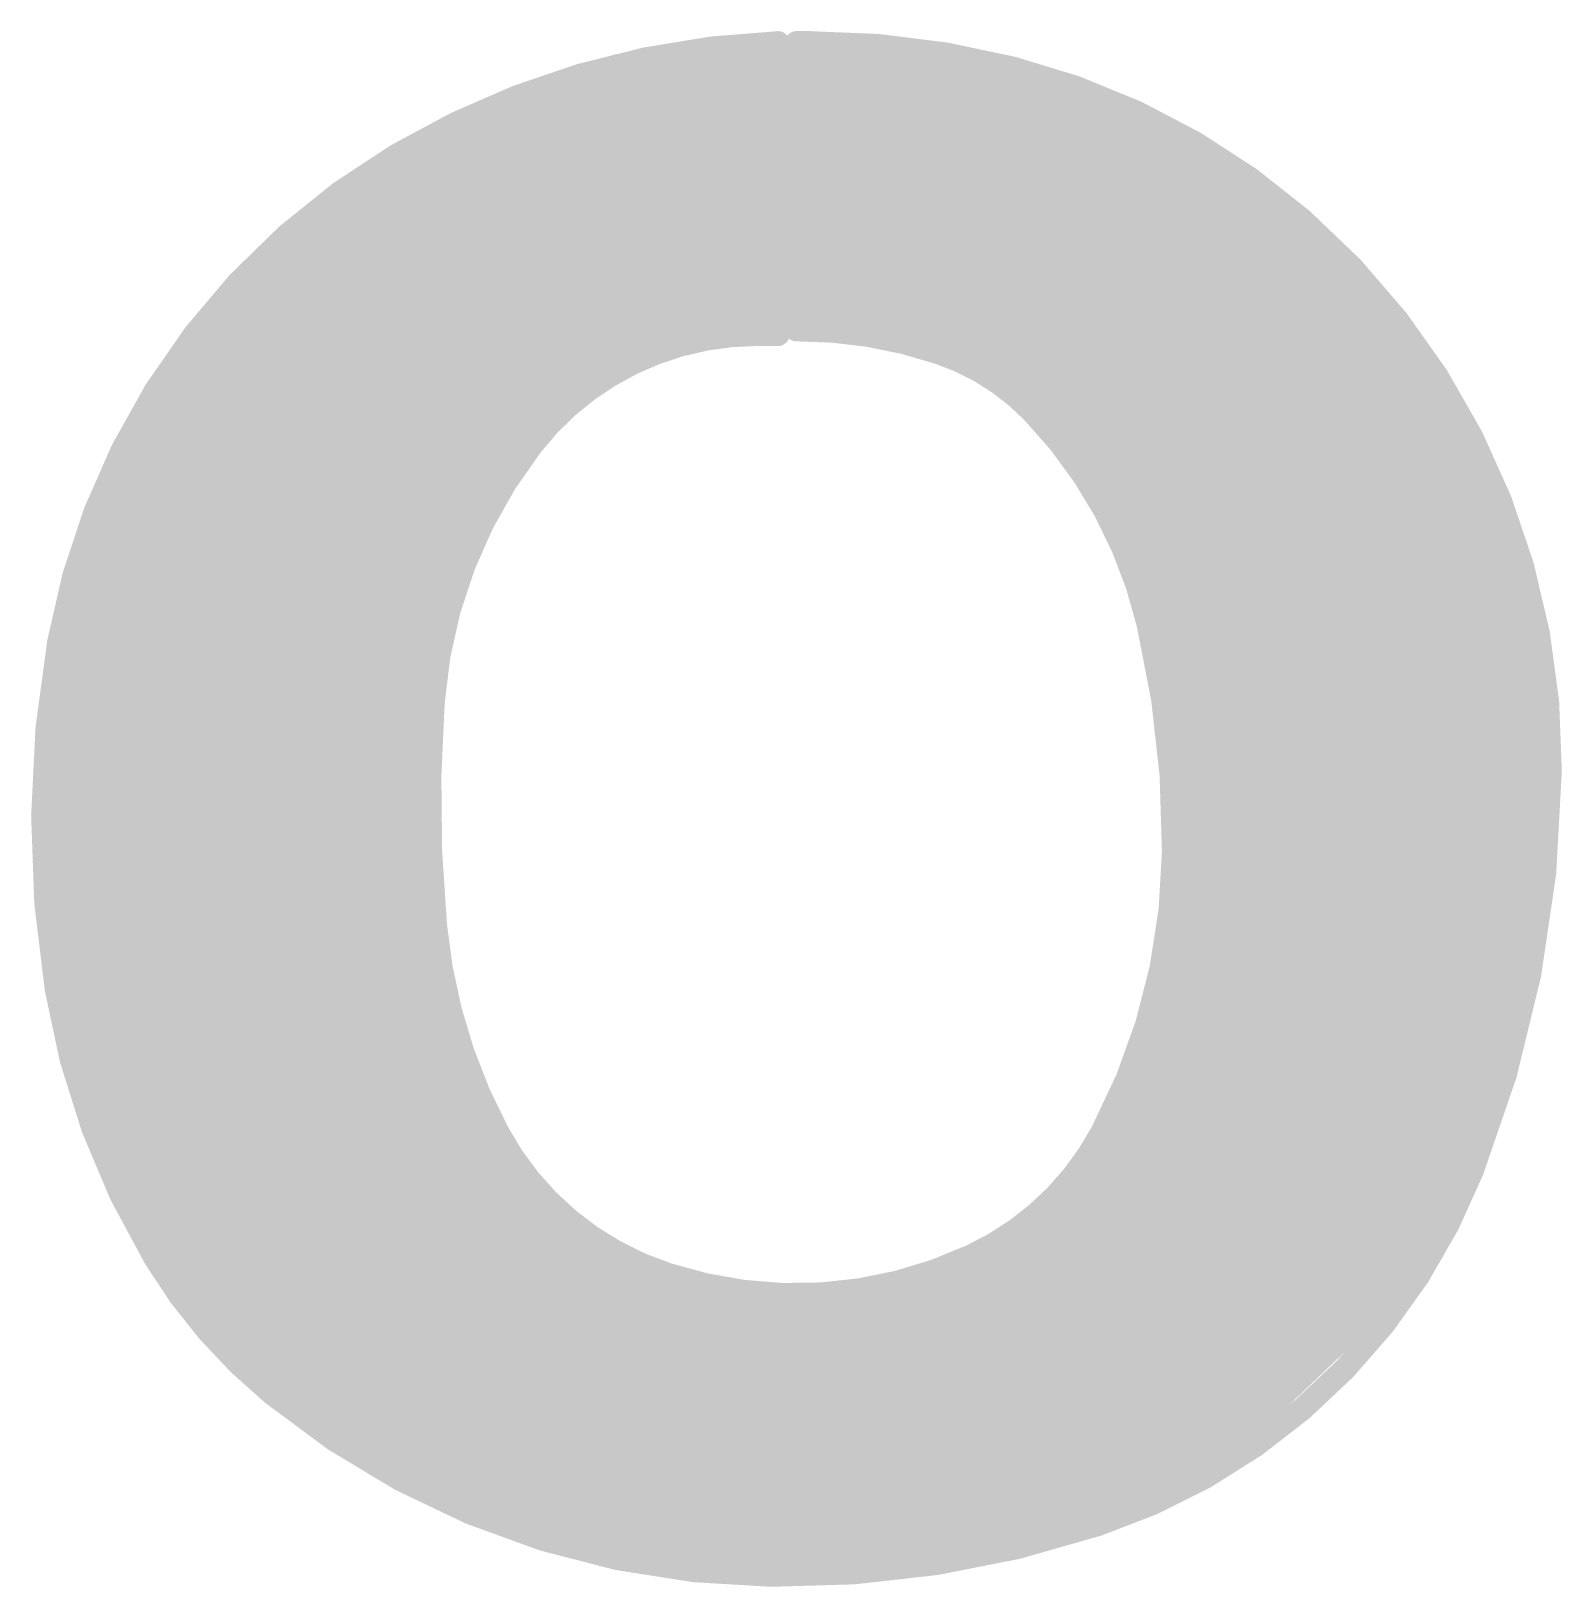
# Model space of a CAD drawing. Extents: x -20 to 87, y -15 to 38.
# Drawn here: x 22.243 to 23.934, y 2.736 to 4.455 of the extents above; entities that cross this region are included whole.
import ezdxf

# ---------------------------------------------------------------- set-up
doc = ezdxf.new("R2010")
doc.units = 0
doc.layers.add('21', color=41, linetype='CONTINUOUS')

msp = doc.modelspace()

# ---------------------------------------------------------------- linework, layer by layer
at = {"layer": '21'}
for points, const_width in [([(23.0683, 4.4425, 0.1246), (22.6466, 4.318)], 0.0254), ([(23.0747, 4.4425, 1), (23.0619, 4.4425)], 0.0127), ([(23.0685, 4.4362, 1), (23.0681, 4.4488)], 0.0127), ([(23.0886, 4.4489, 1), (23.0886, 4.4361)], 0.0127), ([(23.095, 4.4425, 1), (23.0822, 4.4425)], 0.0127), ([(23.3274, 4.4145, 0.0624), (23.1038, 4.4425)], 0.0254), ([(23.1038, 4.4488, 1), (23.1038, 4.4362)], 0.0127), ([(23.1038, 4.4361, 1), (23.1038, 4.4489)], 0.0127), ([(23.0378, 4.4412, 1), (23.0378, 4.4284)], 0.0127), ([(23.0452, 4.4407, 1), (23.0406, 4.4289)], 0.0127), ([(23.0386, 4.4285, 1), (23.037, 4.4411)], 0.0127), ([(23.0429, 4.4284, 1), (23.0429, 4.4412)], 0.0127), ([(23.062, 4.4298, 1), (23.0493, 4.4298)], 0.0127), ([(23.0533, 4.4239, 1), (23.0579, 4.4357)], 0.0127), ([(23.1101, 4.4322, 1), (23.0975, 4.4324)], 0.0127), ([(23.1046, 4.4386, 1), (23.103, 4.426)], 0.0127), ([(22.8897, 4.4234, 1), (22.8913, 4.4108)], 0.0127), ([(22.8933, 4.4114, 1), (22.8877, 4.4228)], 0.0127), ([(22.9113, 4.426, 1), (22.9113, 4.4132)], 0.0127), ([(23.0556, 4.4132, 1), (23.0556, 4.426)], 0.0127), ([(23.1036, 4.426, 1), (23.1036, 4.4132)], 0.0127), ([(23.2042, 4.4132, 1), (23.2042, 4.426)], 0.0127), ([(23.329, 4.4207, 1), (23.3258, 4.4083)], 0.0127), ([(23.6474, 4.2469, 0.1172), (23.3274, 4.4145)], 0.0254), ([(23.3258, 4.4083, 1), (23.329, 4.4207)], 0.0127), ([(22.8444, 4.4006, 1), (22.8444, 4.3879)], 0.0127), ([(23.0556, 4.3879, 1), (23.0556, 4.4006)], 0.0127), ([(23.1032, 4.4006, 1), (23.1032, 4.3879)], 0.0127), ([(23.3066, 4.4129, 1), (23.3024, 4.4009)], 0.0127), ([(23.3037, 4.4006, 1), (23.3053, 4.4132)], 0.0127), ([(23.3414, 4.3879, 1), (23.3414, 4.4006)], 0.0127), ([(22.7932, 4.3752, 1), (22.7932, 4.3624)], 0.0127), ([(23.0556, 4.3624, 1), (23.0556, 4.3752)], 0.0127), ([(23.1027, 4.3752, 1), (23.1027, 4.3624)], 0.0127), ([(23.4153, 4.3624, 1), (23.4153, 4.3752)], 0.0127), ([(22.742, 4.3498, 1), (22.742, 4.337)], 0.0127), ([(23.0556, 4.337, 1), (23.0556, 4.3498)], 0.0127), ([(23.1023, 4.3498, 1), (23.1023, 4.337)], 0.0127), ([(23.4707, 4.3562, 1), (23.4635, 4.3458)], 0.0127), ([(23.465, 4.345, 1), (23.4692, 4.357)], 0.0127), ([(23.4781, 4.337, 1), (23.4781, 4.3498)], 0.0127), ([(22.6466, 4.318, 0.2183), (22.2733, 3.7795)], 0.0254), ([(22.6434, 4.3235, 1), (22.6498, 4.3125)], 0.0127), ([(22.6498, 4.3125, 1), (22.6434, 4.3235)], 0.0127), ([(22.6909, 4.3244, 1), (22.6909, 4.3117)], 0.0127), ([(23.0556, 4.3117, 1), (23.0556, 4.3244)], 0.0127), ([(23.1019, 4.3244, 1), (23.1019, 4.3117)], 0.0127), ([(23.5148, 4.3117, 1), (23.5148, 4.3244)], 0.0127), ([(22.6397, 4.299, 1), (22.6397, 4.2862)], 0.0127), ([(23.0556, 4.2862, 1), (23.0556, 4.299)], 0.0127), ([(23.1014, 4.299, 1), (23.1014, 4.2862)], 0.0127), ([(23.5515, 4.2862, 1), (23.5515, 4.299)], 0.0127), ([(22.5886, 4.2736, 1), (22.5886, 4.2608)], 0.0127), ([(23.0556, 4.2608, 1), (23.0556, 4.2736)], 0.0127), ([(23.101, 4.2736, 1), (23.101, 4.2608)], 0.0127), ([(23.5882, 4.2608, 1), (23.5882, 4.2736)], 0.0127), ([(22.5467, 4.2482, 1), (22.5467, 4.2355)], 0.0127), ([(22.5499, 4.2551, 1), (22.5555, 4.2437)], 0.0127), ([(22.5577, 4.2455, 1), (22.5477, 4.2533)], 0.0127), ([(23.0556, 4.2355, 1), (23.0556, 4.2482)], 0.0127), ([(23.1006, 4.2482, 1), (23.1006, 4.2355)], 0.0127), ([(23.6249, 4.2355, 1), (23.6249, 4.2482)], 0.0127), ([(23.9217, 3.6373, 0.2195), (23.6474, 4.2469)], 0.0254), ([(23.6516, 4.2517, 1), (23.6432, 4.2421)], 0.0127), ([(23.6432, 4.2421, 1), (23.6516, 4.2517)], 0.0127), ([(22.5268, 4.2228, 1), (22.5268, 4.21)], 0.0127), ([(23.0556, 4.21, 1), (23.0556, 4.2228)], 0.0127), ([(23.1002, 4.2228, 1), (23.1002, 4.21)], 0.0127), ([(23.67, 4.218, 1), (23.6604, 4.2098)], 0.0127), ([(23.6616, 4.21, 1), (23.6616, 4.2228)], 0.0127), ([(23.6616, 4.2087, 1), (23.6688, 4.2191)], 0.0127), ([(22.5068, 4.1974, 1), (22.5068, 4.1846)], 0.0127), ([(23.0556, 4.1846, 1), (23.0556, 4.1974)], 0.0127), ([(23.0997, 4.1974, 1), (23.0997, 4.1846)], 0.0127), ([(23.6849, 4.1846, 1), (23.6849, 4.1974)], 0.0127), ([(22.4869, 4.172, 1), (22.4869, 4.1593)], 0.0127), ([(23.0556, 4.1593, 1), (23.0556, 4.172)], 0.0127), ([(23.0993, 4.172, 1), (23.0993, 4.1593)], 0.0127), ([(23.7067, 4.1593, 1), (23.7067, 4.172)], 0.0127), ([(22.467, 4.1466, 1), (22.467, 4.1338)], 0.0127), ([(23.0565, 4.1314, 1), (23.0547, 4.144)], 0.0127), ([(23.0556, 4.1338, 1), (23.0556, 4.1466)], 0.0127), ([(23.0989, 4.1466, 1), (23.0989, 4.1338)], 0.0127), ([(23.0988, 4.1415, 1), (23.0988, 4.1288)], 0.0127), ([(23.1094, 4.1414, 1), (23.1084, 4.1288)], 0.0127), ([(23.1089, 4.1288, 1), (23.1089, 4.1415)], 0.0127), ([(23.7286, 4.1338, 1), (23.7286, 4.1466)], 0.0127), ([(22.447, 4.1212, 1), (22.447, 4.1084)], 0.0127), ([(23.0454, 4.1199, 0.2316), (22.7965, 3.998)], 0.0254), ([(22.9301, 4.1084, 1), (22.9301, 4.1212)], 0.0127), ([(22.9429, 4.1287, 1), (22.9447, 4.1161)], 0.0127), ([(22.9469, 4.1168, 1), (22.9407, 4.128)], 0.0127), ([(23.0454, 4.1263, 1), (23.0454, 4.1136)], 0.0127), ([(23.0454, 4.1136, 1), (23.0454, 4.1262)], 0.0127), ([(23.0493, 4.1377, 1), (23.062, 4.1377)], 0.0127), ([(23.0683, 4.1136, 1), (23.0683, 4.1263)], 0.0127), ([(23.0822, 4.125, 1), (23.095, 4.125)], 0.0127), ([(23.2461, 4.0996, 0.0828), (23.0886, 4.125)], 0.0254), ([(23.0886, 4.1313, 1), (23.0886, 4.1187)], 0.0127), ([(23.0925, 4.1352, 1), (23.1051, 4.135)], 0.0127), ([(23.2338, 4.1306, 1), (23.2278, 4.1194)], 0.0127), ([(23.2303, 4.1187, 1), (23.2313, 4.1313)], 0.0127), ([(23.2497, 4.1212, 1), (23.2497, 4.1084)], 0.0127), ([(23.7504, 4.1084, 1), (23.7504, 4.1212)], 0.0127), ([(23.0619, 4.1199, 1), (23.0747, 4.1199)], 0.0127), ([(23.3502, 4.0335, 0.1209), (23.2461, 4.0996)], 0.0254), ([(23.2481, 4.1056, 1), (23.2441, 4.0936)], 0.0127), ([(23.2441, 4.0936, 1), (23.2481, 4.1056)], 0.0127), ([(22.4271, 4.0958, 1), (22.4271, 4.0831)], 0.0127), ([(22.8841, 4.0831, 1), (22.8841, 4.0958)], 0.0127), ([(23.2969, 4.0958, 1), (23.2969, 4.0831)], 0.0127), ([(23.7802, 4.0895, 1), (23.7686, 4.0843)], 0.0127), ([(23.7696, 4.0828, 1), (23.7792, 4.091)], 0.0127), ([(23.7722, 4.0831, 1), (23.7722, 4.0958)], 0.0127), ([(22.4071, 4.0704, 1), (22.4071, 4.0576)], 0.0127), ([(22.8382, 4.0576, 1), (22.8382, 4.0704)], 0.0127), ([(23.3343, 4.0762, 1), (23.3255, 4.067)], 0.0127), ([(23.3269, 4.066, 1), (23.3329, 4.0772)], 0.0127), ([(23.3377, 4.0704, 1), (23.3377, 4.0576)], 0.0127), ([(23.7846, 4.0576, 1), (23.7846, 4.0704)], 0.0127), ([(22.8213, 4.062, 1), (22.8275, 4.0508)], 0.0127), ([(22.8295, 4.0527, 1), (22.8193, 4.0601)], 0.0127), ([(22.3872, 4.045, 1), (22.3872, 4.0323)], 0.0127), ([(22.8115, 4.0323, 1), (22.8115, 4.045)], 0.0127), ([(23.4772, 3.7998, 0.1342), (23.3502, 4.0335)], 0.0254), ([(23.3548, 4.0379, 1), (23.3456, 4.0291)], 0.0127), ([(23.3456, 4.0291, 1), (23.3548, 4.0379)], 0.0127), ([(23.3639, 4.045, 1), (23.3639, 4.0323)], 0.0127), ([(23.7959, 4.0323, 1), (23.7959, 4.045)], 0.0127), ([(22.3673, 4.0196, 1), (22.3673, 4.0069)], 0.0127), ([(22.793, 4.0069, 1), (22.793, 4.0196)], 0.0127), ([(23.3901, 4.0196, 1), (23.3901, 4.0069)], 0.0127), ([(23.8072, 4.0069, 1), (23.8072, 4.0196)], 0.0127), ([(22.7965, 3.998, 0.1478), (22.6873, 3.7135)], 0.0254), ([(22.7915, 4.0019, 1), (22.8015, 3.9941)], 0.0127), ([(22.8015, 3.9941, 1), (22.7915, 4.0019)], 0.0127), ([(22.3455, 3.9762, 1), (22.3331, 3.979)], 0.0127), ([(22.3473, 3.9941, 1), (22.3473, 3.9815)], 0.0127), ([(22.7746, 3.9815, 1), (22.7746, 3.9941)], 0.0127), ([(23.4221, 3.9905, 1), (23.4105, 3.9851)], 0.0127), ([(23.4163, 3.9941, 1), (23.4163, 3.9815)], 0.0127), ([(23.4119, 3.9832, 1), (23.4207, 3.9924)], 0.0127), ([(23.8185, 3.9815, 1), (23.8185, 3.9941)], 0.0127), ([(22.3358, 3.9688, 1), (22.3358, 3.9561)], 0.0127), ([(22.3343, 3.9815, 1), (22.3443, 3.9737)], 0.0127), ([(22.7561, 3.9561, 1), (22.7561, 3.9688)], 0.0127), ([(23.428, 3.9688, 1), (23.428, 3.9561)], 0.0127), ([(23.8299, 3.9561, 1), (23.8299, 3.9688)], 0.0127), ([(22.749, 3.942, 1), (22.7374, 3.9472)], 0.0127), ([(22.33, 3.9434, 1), (22.33, 3.9307)], 0.0127), ([(22.7381, 3.9483, 1), (22.7483, 3.9409)], 0.0127), ([(22.7398, 3.9307, 1), (22.7398, 3.9434)], 0.0127), ([(23.4397, 3.9434, 1), (23.4397, 3.9307)], 0.0127), ([(23.8412, 3.9307, 1), (23.8412, 3.9434)], 0.0127), ([(22.3242, 3.9179, 1), (22.3242, 3.9053)], 0.0127), ([(22.7285, 3.9053, 1), (22.7285, 3.9179)], 0.0127), ([(23.4515, 3.9179, 1), (23.4515, 3.9053)], 0.0127), ([(23.8525, 3.9053, 1), (23.8525, 3.9179)], 0.0127), ([(22.3184, 3.8925, 1), (22.3184, 3.8799)], 0.0127), ([(22.7172, 3.8799, 1), (22.7172, 3.8925)], 0.0127), ([(23.4632, 3.8925, 1), (23.4632, 3.8799)], 0.0127), ([(23.8638, 3.8799, 1), (23.8638, 3.8925)], 0.0127), ([(22.3126, 3.8672, 1), (22.3126, 3.8545)], 0.0127), ([(22.7059, 3.8545, 1), (22.7059, 3.8672)], 0.0127), ([(23.4749, 3.8672, 1), (23.4749, 3.8545)], 0.0127), ([(23.8751, 3.8545, 1), (23.8751, 3.8672)], 0.0127), ([(22.6967, 3.8558, 1), (22.7083, 3.8506)], 0.0127), ([(22.7087, 3.852, 1), (22.6963, 3.8544)], 0.0127), ([(23.8848, 3.854, 1), (23.8722, 3.8524)], 0.0127), ([(23.8727, 3.8506, 1), (23.8843, 3.8558)], 0.0127), ([(22.3068, 3.8418, 1), (22.3068, 3.8291)], 0.0127), ([(22.6992, 3.8291, 1), (22.6992, 3.8418)], 0.0127), ([(23.4866, 3.8418, 1), (23.4866, 3.8291)], 0.0127), ([(23.4988, 3.8235, 1), (23.4862, 3.8219)], 0.0127), ([(23.8808, 3.8291, 1), (23.8808, 3.8418)], 0.0127), ([(22.301, 3.8163, 1), (22.301, 3.8037)], 0.0127), ([(22.6945, 3.8037, 1), (22.6945, 3.8163)], 0.0127), ([(23.4867, 3.82, 1), (23.4983, 3.8254)], 0.0127), ([(23.4942, 3.8163, 1), (23.4942, 3.8037)], 0.0127), ([(23.884, 3.8037, 1), (23.884, 3.8163)], 0.0127), ([(23.5052, 3.5484, 0.0602), (23.4772, 3.7998)], 0.0254), ([(23.4834, 3.8013, 1), (23.471, 3.7983)], 0.0127), ([(23.471, 3.7983, 1), (23.4834, 3.8013)], 0.0127), ([(22.2733, 3.7795, 0.0851), (22.2707, 3.396)], 0.0254), ([(22.2796, 3.7784, 1), (22.267, 3.7806)], 0.0127), ([(22.267, 3.7806, 1), (22.2796, 3.7784)], 0.0127), ([(22.2952, 3.791, 1), (22.2952, 3.7783)], 0.0127), ([(22.6897, 3.7783, 1), (22.6897, 3.791)], 0.0127), ([(23.4975, 3.791, 1), (23.4975, 3.7783)], 0.0127), ([(23.8873, 3.7783, 1), (23.8873, 3.791)], 0.0127), ([(22.2894, 3.7656, 1), (22.2894, 3.7529)], 0.0127), ([(22.685, 3.7529, 1), (22.685, 3.7656)], 0.0127), ([(23.5007, 3.7656, 1), (23.5007, 3.7529)], 0.0127), ([(23.8905, 3.7529, 1), (23.8905, 3.7656)], 0.0127), ([(22.2836, 3.7401, 1), (22.2836, 3.7275)], 0.0127), ([(22.6803, 3.7275, 1), (22.6803, 3.7401)], 0.0127), ([(23.504, 3.7401, 1), (23.504, 3.7275)], 0.0127), ([(23.8938, 3.7275, 1), (23.8938, 3.7401)], 0.0127), ([(22.2778, 3.7147, 1), (22.2778, 3.7021)], 0.0127), ([(22.6809, 3.7031, 1), (22.6683, 3.7035)], 0.0127), ([(22.6756, 3.7021, 1), (22.6756, 3.7147)], 0.0127), ([(22.6873, 3.7135, 0.0416), (22.6898, 3.4671)], 0.0254), ([(22.6936, 3.713, 1), (22.681, 3.714)], 0.0127), ([(22.681, 3.714, 1), (22.6936, 3.713)], 0.0127), ([(23.5073, 3.7147, 1), (23.5073, 3.7021)], 0.0127), ([(23.8971, 3.7021, 1), (23.8971, 3.7147)], 0.0127), ([(22.6684, 3.7045, 1), (22.6808, 3.7021)], 0.0127), ([(22.2719, 3.6894, 1), (22.2719, 3.6767)], 0.0127), ([(22.6741, 3.6767, 1), (22.6741, 3.6894)], 0.0127), ([(23.5106, 3.6894, 1), (23.5106, 3.6767)], 0.0127), ([(23.9003, 3.6767, 1), (23.9003, 3.6894)], 0.0127), ([(22.2661, 3.6639, 1), (22.2661, 3.6513)], 0.0127), ([(22.6734, 3.6513, 1), (22.6734, 3.6639)], 0.0127), ([(23.5139, 3.6639, 1), (23.5139, 3.6513)], 0.0127), ([(23.9036, 3.6513, 1), (23.9036, 3.6639)], 0.0127), ([(23.8354, 3.1953, 0.092), (23.9217, 3.6373)], 0.0254), ([(23.9128, 3.6339, 1), (23.9002, 3.6355)], 0.0127), ([(23.928, 3.6372, 1), (23.9154, 3.6374)], 0.0127), ([(22.2643, 3.623, 1), (22.2517, 3.621)], 0.0127), ([(22.2518, 3.6234, 1), (22.2642, 3.6206)], 0.0127), ([(22.2603, 3.6385, 1), (22.2603, 3.6259)], 0.0127), ([(22.6727, 3.6259, 1), (22.6727, 3.6385)], 0.0127), ([(23.5172, 3.6385, 1), (23.5172, 3.6259)], 0.0127), ([(23.5243, 3.6271, 1), (23.5115, 3.6271)], 0.0127), ([(23.5116, 3.6263, 1), (23.5242, 3.6279)], 0.0127), ([(23.9002, 3.6339, 1), (23.9128, 3.6355)], 0.0127), ([(23.9062, 3.6259, 1), (23.9062, 3.6385)], 0.0127), ([(23.9154, 3.6374, 1), (23.928, 3.6372)], 0.0127), ([(22.2604, 3.6132, 1), (22.2604, 3.6005)], 0.0127), ([(22.672, 3.6005, 1), (22.672, 3.6132)], 0.0127), ([(23.5179, 3.6132, 1), (23.5179, 3.6005)], 0.0127), ([(23.9031, 3.6005, 1), (23.9031, 3.6132)], 0.0127), ([(22.2644, 3.5878, 1), (22.2644, 3.5751)], 0.0127), ([(22.6713, 3.5751, 1), (22.6713, 3.5878)], 0.0127), ([(23.5179, 3.5878, 1), (23.5179, 3.5751)], 0.0127), ([(23.9001, 3.5751, 1), (23.9001, 3.5878)], 0.0127), ([(22.2684, 3.5623, 1), (22.2684, 3.5497)], 0.0127), ([(22.6706, 3.5497, 1), (22.6706, 3.5623)], 0.0127), ([(23.4264, 3.2385, 0.1204), (23.5052, 3.5484)], 0.0254), ([(23.5115, 3.5483, 1), (23.4989, 3.5485)], 0.0127), ([(23.5179, 3.5623, 1), (23.5179, 3.5497)], 0.0127), ([(23.897, 3.5497, 1), (23.897, 3.5623)], 0.0127), ([(22.2723, 3.537, 1), (22.2723, 3.5243)], 0.0127), ([(22.6699, 3.5243, 1), (22.6699, 3.537)], 0.0127), ([(23.4989, 3.5485, 1), (23.5115, 3.5483)], 0.0127), ([(23.5179, 3.537, 1), (23.5179, 3.5243)], 0.0127), ([(23.894, 3.5243, 1), (23.894, 3.537)], 0.0127), ([(22.6758, 3.5163, 1), (22.6632, 3.5145)], 0.0127), ([(22.2763, 3.5116, 1), (22.2763, 3.4989)], 0.0127), ([(22.6632, 3.5156, 1), (22.6758, 3.5152)], 0.0127), ([(22.6709, 3.4989, 1), (22.6709, 3.5116)], 0.0127), ([(23.5179, 3.5116, 1), (23.5179, 3.4989)], 0.0127), ([(23.8909, 3.4989, 1), (23.8909, 3.5116)], 0.0127), ([(22.2803, 3.4861, 1), (22.2803, 3.4735)], 0.0127), ([(22.6745, 3.4735, 1), (22.6745, 3.4861)], 0.0127), ([(23.5173, 3.4861, 1), (23.5173, 3.4735)], 0.0127), ([(23.5241, 3.4808, 1), (23.5117, 3.4838)], 0.0127), ([(23.8878, 3.4735, 1), (23.8878, 3.4861)], 0.0127), ([(22.6898, 3.4671, 0.0995), (22.7584, 3.2385)], 0.0254), ([(22.6961, 3.4677, 1), (22.6835, 3.4665)], 0.0127), ([(22.6835, 3.4665, 1), (22.6961, 3.4677)], 0.0127), ([(23.5115, 3.4823, 1), (23.5243, 3.4823)], 0.0127), ([(22.2843, 3.4607, 1), (22.2843, 3.4481)], 0.0127), ([(22.678, 3.4481, 1), (22.678, 3.4607)], 0.0127), ([(23.5111, 3.4607, 1), (23.5111, 3.4481)], 0.0127), ([(23.8848, 3.4481, 1), (23.8848, 3.4607)], 0.0127), ([(22.2883, 3.4354, 1), (22.2883, 3.4227)], 0.0127), ([(22.6816, 3.4227, 1), (22.6816, 3.4354)], 0.0127), ([(23.505, 3.4354, 1), (23.505, 3.4227)], 0.0127), ([(23.8817, 3.4227, 1), (23.8817, 3.4354)], 0.0127), ([(23.8748, 3.4247, 1), (23.8874, 3.4231)], 0.0127), ([(23.8872, 3.4222, 1), (23.875, 3.4256)], 0.0127), ([(22.2707, 3.396, 0.0949), (22.3799, 3.0988)], 0.0254), ([(22.277, 3.397, 1), (22.2644, 3.395)], 0.0127), ([(22.2923, 3.4099, 1), (22.2923, 3.3973)], 0.0127), ([(22.6852, 3.3973, 1), (22.6852, 3.4099)], 0.0127), ([(23.4989, 3.4099, 1), (23.4989, 3.3973)], 0.0127), ([(23.8755, 3.3973, 1), (23.8755, 3.4099)], 0.0127), ([(22.2644, 3.395, 1), (22.277, 3.397)], 0.0127), ([(22.2963, 3.3845, 1), (22.2963, 3.3719)], 0.0127), ([(22.6933, 3.3904, 1), (22.6813, 3.3864)], 0.0127), ([(22.681, 3.3875, 1), (22.6936, 3.3893)], 0.0127), ([(22.6906, 3.3719, 1), (22.6906, 3.3845)], 0.0127), ([(23.4927, 3.3845, 1), (23.4927, 3.3719)], 0.0127), ([(23.8684, 3.3719, 1), (23.8684, 3.3845)], 0.0127), ([(22.3003, 3.3592, 1), (22.3003, 3.3465)], 0.0127), ([(22.6989, 3.3465, 1), (22.6989, 3.3592)], 0.0127), ([(23.4866, 3.3592, 1), (23.4866, 3.3465)], 0.0127), ([(23.8613, 3.3465, 1), (23.8613, 3.3592)], 0.0127), ([(22.3042, 3.3338, 1), (22.3042, 3.3211)], 0.0127), ([(22.7072, 3.3211, 1), (22.7072, 3.3338)], 0.0127), ([(23.4856, 3.3223, 1), (23.474, 3.3275)], 0.0127), ([(23.4804, 3.3338, 1), (23.4804, 3.3211)], 0.0127), ([(23.8542, 3.3211, 1), (23.8542, 3.3338)], 0.0127), ([(23.4736, 3.3264, 1), (23.486, 3.3234)], 0.0127), ([(22.3082, 3.3083, 1), (22.3082, 3.2957)], 0.0127), ([(22.7155, 3.2957, 1), (22.7155, 3.3083)], 0.0127), ([(23.4695, 3.3083, 1), (23.4695, 3.2957)], 0.0127), ([(23.8472, 3.2957, 1), (23.8472, 3.3083)], 0.0127), ([(22.3122, 3.283, 1), (22.3122, 3.2703)], 0.0127), ([(22.7237, 3.2703, 1), (22.7237, 3.283)], 0.0127), ([(23.4581, 3.283, 1), (23.4581, 3.2703)], 0.0127), ([(23.8401, 3.2703, 1), (23.8401, 3.283)], 0.0127), ([(22.731, 3.2744, 1), (22.7198, 3.2686)], 0.0127), ([(22.7194, 3.2695, 1), (22.7314, 3.2735)], 0.0127), ([(22.3162, 3.2576, 1), (22.3162, 3.2449)], 0.0127), ([(22.736, 3.2449, 1), (22.736, 3.2576)], 0.0127), ([(22.7584, 3.2385, 0.1942), (22.9464, 3.081)], 0.0254), ([(22.764, 3.2415, 1), (22.7528, 3.2355)], 0.0127), ([(23.2816, 3.1013, 0.1633), (23.4264, 3.2385)], 0.0254), ([(23.432, 3.2355, 1), (23.4208, 3.2415)], 0.0127), ([(23.4467, 3.2576, 1), (23.4467, 3.2449)], 0.0127), ([(23.833, 3.2449, 1), (23.833, 3.2576)], 0.0127), ([(22.3127, 3.2324, 1), (22.3253, 3.2344)], 0.0127), ([(22.3243, 3.2368, 1), (22.3137, 3.23)], 0.0127), ([(22.3239, 3.2321, 1), (22.3239, 3.2195)], 0.0127), ([(22.7493, 3.2195, 1), (22.7493, 3.2321)], 0.0127), ([(22.7528, 3.2355, 1), (22.764, 3.2415)], 0.0127), ([(23.4208, 3.2415, 1), (23.432, 3.2355)], 0.0127), ([(23.4353, 3.2321, 1), (23.4353, 3.2195)], 0.0127), ([(23.826, 3.2195, 1), (23.826, 3.2321)], 0.0127), ([(22.3402, 3.2067, 1), (22.3402, 3.1941)], 0.0127), ([(22.7626, 3.1941, 1), (22.7626, 3.2067)], 0.0127), ([(23.4213, 2.8042, 0.2224), (23.8354, 3.1953)], 0.0254), ([(23.4239, 3.2067, 1), (23.4239, 3.1941)], 0.0127), ([(23.4181, 3.203, 1), (23.4297, 3.1978)], 0.0127), ([(23.4282, 3.1957, 1), (23.4196, 3.2051)], 0.0127), ([(23.8189, 3.1941, 1), (23.8189, 3.2067)], 0.0127), ([(23.8295, 3.1976, 1), (23.8413, 3.193)], 0.0127), ([(23.8413, 3.193, 1), (23.8295, 3.1976)], 0.0127), ([(22.3565, 3.1814, 1), (22.3565, 3.1687)], 0.0127), ([(22.776, 3.1687, 1), (22.776, 3.1814)], 0.0127), ([(23.396, 3.1814, 1), (23.396, 3.1687)], 0.0127), ([(23.8064, 3.1792, 1), (23.8186, 3.1758)], 0.0127), ([(23.8179, 3.1741, 1), (23.8071, 3.1809)], 0.0127), ([(23.8109, 3.1687, 1), (23.8109, 3.1814)], 0.0127), ([(22.7846, 3.1702, 1), (22.778, 3.1594)], 0.0127), ([(22.7757, 3.1619, 1), (22.7869, 3.1677)], 0.0127), ([(22.3729, 3.1559, 1), (22.3729, 3.1433)], 0.0127), ([(22.8061, 3.1433, 1), (22.8061, 3.1559)], 0.0127), ([(23.368, 3.1559, 1), (23.368, 3.1433)], 0.0127), ([(23.795, 3.1433, 1), (23.795, 3.1559)], 0.0127), ([(22.3892, 3.1305, 1), (22.3892, 3.1179)], 0.0127), ([(22.8476, 3.1179, 1), (22.8476, 3.1305)], 0.0127), ([(23.3401, 3.1305, 1), (23.3401, 3.1179)], 0.0127), ([(23.779, 3.1179, 1), (23.779, 3.1305)], 0.0127), ([(22.9464, 3.081, 0.1897), (23.2816, 3.1013)], 0.0254), ([(23.2789, 3.1071, 1), (23.2843, 3.0955)], 0.0127), ([(23.2843, 3.0955, 1), (23.2789, 3.1071)], 0.0127), ([(22.3799, 3.0988, 0.0859), (22.5095, 2.9489)], 0.0254), ([(22.3853, 3.1021, 1), (22.3745, 3.0955)], 0.0127), ([(22.3745, 3.0955, 1), (22.3853, 3.1021)], 0.0127), ([(22.4055, 3.1052, 1), (22.4055, 3.0925)], 0.0127), ([(22.8891, 3.0925, 1), (22.8891, 3.1052)], 0.0127), ([(23.3121, 3.1052, 1), (23.3121, 3.0925)], 0.0127), ([(23.3078, 3.1035, 1), (23.3164, 3.0941)], 0.0127), ([(23.3141, 3.0928, 1), (23.3101, 3.1048)], 0.0127), ([(23.7631, 3.0925, 1), (23.7631, 3.1052)], 0.0127), ([(22.4219, 3.0798, 1), (22.4219, 3.0671)], 0.0127), ([(22.9306, 3.0671, 1), (22.9306, 3.0798)], 0.0127), ([(22.9484, 3.087, 1), (22.9444, 3.075)], 0.0127), ([(22.9444, 3.075, 1), (22.9484, 3.087)], 0.0127), ([(23.237, 3.0798, 1), (23.237, 3.0671)], 0.0127), ([(23.7471, 3.0671, 1), (23.7471, 3.0798)], 0.0127), ([(22.9522, 3.067, 1), (22.9506, 3.0544)], 0.0127), ([(22.9481, 3.0553, 1), (22.9547, 3.0661)], 0.0127), ([(22.4382, 3.0543, 1), (22.4382, 3.0417)], 0.0127), ([(23.0514, 3.0417, 1), (23.0514, 3.0543)], 0.0127), ([(23.1298, 3.0438, 1), (23.1338, 3.0318)], 0.0127), ([(23.131, 3.0315, 1), (23.1326, 3.0441)], 0.0127), ([(23.1619, 3.0543, 1), (23.1619, 3.0417)], 0.0127), ([(23.7258, 3.0514, 1), (23.7366, 3.0446)], 0.0127), ([(23.7356, 3.0434, 1), (23.7268, 3.0526)], 0.0127), ([(23.7312, 3.0417, 1), (23.7312, 3.0543)], 0.0127), ([(22.4545, 3.029, 1), (22.4545, 3.0163)], 0.0127), ([(23.7047, 3.0163, 1), (23.7047, 3.029)], 0.0127), ([(22.4708, 3.0036, 1), (22.4708, 2.9909)], 0.0127), ([(23.6781, 2.9909, 1), (23.6781, 3.0036)], 0.0127), ([(22.4824, 2.9899, 1), (22.4756, 2.9791)], 0.0127), ([(22.4737, 2.9811, 1), (22.4843, 2.9879)], 0.0127), ([(22.4993, 2.9781, 1), (22.4993, 2.9655)], 0.0127), ([(23.6516, 2.9655, 1), (23.6516, 2.9781)], 0.0127), ([(22.5095, 2.9489, 0.1703), (23.0607, 2.7483)], 0.0254), ([(22.5135, 2.9538, 1), (22.5055, 2.944)], 0.0127), ([(22.5055, 2.944, 1), (22.5135, 2.9538)], 0.0127), ([(22.54, 2.9527, 1), (22.54, 2.9401)], 0.0127), ([(23.6251, 2.9401, 1), (23.6251, 2.9527)], 0.0127), ([(23.6074, 2.9383, 1), (23.6162, 2.9291)], 0.0127), ([(23.6155, 2.9285, 1), (23.6081, 2.9389)], 0.0127), ([(22.5806, 2.9274, 1), (22.5806, 2.9147)], 0.0127), ([(23.5938, 2.9147, 1), (23.5938, 2.9274)], 0.0127), ([(22.6212, 2.9019, 1), (22.6212, 2.8893)], 0.0127), ([(23.5577, 2.8893, 1), (23.5577, 2.9019)], 0.0127), ([(22.6619, 2.8765, 1), (22.6619, 2.8639)], 0.0127), ([(23.5217, 2.8639, 1), (23.5217, 2.8765)], 0.0127), ([(22.7025, 2.8512, 1), (22.7025, 2.8385)], 0.0127), ([(23.4703, 2.8385, 1), (23.4703, 2.8512)], 0.0127), ([(23.4964, 2.8602, 1), (23.5038, 2.8498)], 0.0127), ([(23.5022, 2.849, 1), (23.498, 2.861)], 0.0127), ([(22.7432, 2.8258, 1), (22.7432, 2.8131)], 0.0127), ([(23.3962, 2.8131, 1), (23.3962, 2.8258)], 0.0127), ([(22.7644, 2.813, 1), (22.7626, 2.8004)], 0.0127), ([(22.7601, 2.8013, 1), (22.7669, 2.8121)], 0.0127), ([(22.8573, 2.8003, 1), (22.8573, 2.7877)], 0.0127), ([(23.0607, 2.7483, 0.083), (23.4213, 2.8042)], 0.0254), ([(23.3126, 2.7975, 1), (23.3168, 2.7855)], 0.0127), ([(23.3153, 2.7852, 1), (23.3141, 2.7978)], 0.0127), ([(23.322, 2.7877, 1), (23.322, 2.8003)], 0.0127), ([(23.4193, 2.8102, 1), (23.4233, 2.7982)], 0.0127), ([(23.4233, 2.7982, 1), (23.4193, 2.8102)], 0.0127), ([(23.0447, 2.775, 1), (23.0447, 2.7623)], 0.0127), ([(23.0626, 2.7724, 1), (23.0638, 2.7598)], 0.0127), ([(23.0623, 2.7598, 1), (23.0641, 2.7724)], 0.0127), ([(23.088, 2.7623, 1), (23.088, 2.775)], 0.0127), ([(23.0608, 2.7546, 1), (23.0606, 2.742)], 0.0127), ([(23.0606, 2.742, 1), (23.0608, 2.7546)], 0.0127)]:
    msp.add_lwpolyline(points, format="xyb", dxfattribs=dict(at, const_width=const_width))
at = {"layer": '21', "const_width": 0.0254}
for points in [[(23.0683, 4.4425), (23.0683, 4.1199)], [(23.0886, 4.125), (23.0886, 4.4425)], [(23.0886, 4.4425), (23.1038, 4.4425)], [(22.8905, 4.4171), (23.0378, 4.4348)], [(23.0378, 4.4348), (23.0429, 4.4348)], [(23.0429, 4.4348), (23.0556, 4.4298)], [(23.0556, 4.4298), (23.0556, 4.1377)], [(23.0988, 4.1351), (23.1038, 4.4323)], [(23.1038, 4.4323), (23.3045, 4.4069)], [(22.5527, 4.2494), (22.8905, 4.4171)], [(22.9113, 4.4196), (23.0556, 4.4196)], [(23.1036, 4.4196), (23.2042, 4.4196)], [(22.8444, 4.3942), (23.0556, 4.3942)], [(23.1032, 4.3942), (23.3414, 4.3942)], [(23.3045, 4.4069), (23.4671, 4.351)], [(22.7932, 4.3688), (23.0556, 4.3688)], [(23.1027, 4.3688), (23.4153, 4.3688)], [(22.742, 4.3434), (23.0556, 4.3434)], [(23.1023, 4.3434), (23.4781, 4.3434)], [(23.4671, 4.351), (23.6652, 4.2139)], [(22.6909, 4.318), (23.0556, 4.318)], [(23.1019, 4.318), (23.5148, 4.318)], [(22.6397, 4.2926), (23.0556, 4.2926)], [(23.1014, 4.2926), (23.5515, 4.2926)], [(22.5886, 4.2672), (23.0556, 4.2672)], [(23.101, 4.2672), (23.5882, 4.2672)], [(22.3393, 3.9776), (22.5527, 4.2494)], [(22.5467, 4.2418), (23.0556, 4.2418)], [(23.1006, 4.2418), (23.6249, 4.2418)], [(22.5268, 4.2164), (23.0556, 4.2164)], [(23.1002, 4.2164), (23.6616, 4.2164)], [(23.6652, 4.2139), (23.7744, 4.0869)], [(22.5068, 4.191), (23.0556, 4.191)], [(23.0997, 4.191), (23.6849, 4.191)], [(22.4869, 4.1656), (23.0556, 4.1656)], [(23.0993, 4.1656), (23.7067, 4.1656)], [(22.467, 4.1402), (23.0556, 4.1402)], [(23.0556, 4.1377), (22.9438, 4.1224)], [(23.1089, 4.1351), (23.0988, 4.1351)], [(23.0989, 4.1402), (23.7286, 4.1402)], [(23.2308, 4.125), (23.1089, 4.1351)], [(22.447, 4.1148), (22.9301, 4.1148)], [(22.9438, 4.1224), (22.8244, 4.0564)], [(23.0683, 4.1199), (23.0454, 4.1199)], [(23.3299, 4.0716), (23.2308, 4.125)], [(23.2497, 4.1148), (23.7504, 4.1148)], [(22.4271, 4.0894), (22.8841, 4.0894)], [(23.2969, 4.0894), (23.7722, 4.0894)], [(23.7744, 4.0869), (23.8785, 3.8532)], [(22.4071, 4.064), (22.8382, 4.064)], [(23.4163, 3.9878), (23.3299, 4.0716)], [(23.3377, 4.064), (23.7846, 4.064)], [(22.8244, 4.0564), (22.7432, 3.9446)], [(22.3872, 4.0386), (22.8115, 4.0386)], [(23.3639, 4.0386), (23.7959, 4.0386)], [(22.3673, 4.0132), (22.793, 4.0132)], [(23.3901, 4.0132), (23.8072, 4.0132)], [(22.258, 3.622), (22.3393, 3.9776)], [(22.3473, 3.9878), (22.7746, 3.9878)], [(23.4925, 3.8227), (23.4163, 3.9878)], [(23.4163, 3.9878), (23.8185, 3.9878)], [(22.3358, 3.9624), (22.7561, 3.9624)], [(23.428, 3.9624), (23.8299, 3.9624)], [(22.7432, 3.9446), (22.7025, 3.8532)], [(22.33, 3.937), (22.7398, 3.937)], [(23.4397, 3.937), (23.8412, 3.937)], [(22.3242, 3.9116), (22.7285, 3.9116)], [(23.4515, 3.9116), (23.8525, 3.9116)], [(22.3184, 3.8862), (22.7172, 3.8862)], [(23.4632, 3.8862), (23.8638, 3.8862)], [(22.3126, 3.8608), (22.7059, 3.8608)], [(23.4749, 3.8608), (23.8751, 3.8608)], [(22.7025, 3.8532), (22.6746, 3.7033)], [(23.8785, 3.8532), (23.9065, 3.6347)], [(22.3068, 3.8354), (22.6992, 3.8354)], [(23.4866, 3.8354), (23.8808, 3.8354)], [(23.5179, 3.6271), (23.4925, 3.8227)], [(22.301, 3.81), (22.6945, 3.81)], [(23.4942, 3.81), (23.884, 3.81)], [(22.2952, 3.7846), (22.6897, 3.7846)], [(23.4975, 3.7846), (23.8873, 3.7846)], [(22.2894, 3.7592), (22.685, 3.7592)], [(23.5007, 3.7592), (23.8905, 3.7592)], [(22.2836, 3.7338), (22.6803, 3.7338)], [(23.504, 3.7338), (23.8938, 3.7338)], [(22.2778, 3.7084), (22.6756, 3.7084)], [(22.6746, 3.7033), (22.6695, 3.5154)], [(23.5073, 3.7084), (23.8971, 3.7084)], [(22.2719, 3.683), (22.6741, 3.683)], [(23.5106, 3.683), (23.9003, 3.683)], [(22.2661, 3.6576), (22.6734, 3.6576)], [(23.5139, 3.6576), (23.9036, 3.6576)], [(23.9065, 3.6347), (23.8811, 3.4239)], [(22.319, 3.2334), (22.258, 3.622)], [(22.2603, 3.6322), (22.6727, 3.6322)], [(23.5172, 3.6322), (23.9062, 3.6322)], [(23.5179, 3.4823), (23.5179, 3.6271)], [(22.2604, 3.6068), (22.672, 3.6068)], [(23.5179, 3.6068), (23.9031, 3.6068)], [(22.2644, 3.5814), (22.6713, 3.5814)], [(23.5179, 3.5814), (23.9001, 3.5814)], [(22.2684, 3.556), (22.6706, 3.556)], [(23.5179, 3.556), (23.897, 3.556)], [(22.2723, 3.5306), (22.6699, 3.5306)], [(23.5179, 3.5306), (23.894, 3.5306)], [(22.6695, 3.5154), (22.6873, 3.3884)], [(22.2763, 3.5052), (22.6709, 3.5052)], [(23.5179, 3.5052), (23.8909, 3.5052)], [(22.2803, 3.4798), (22.6745, 3.4798)], [(23.4798, 3.3249), (23.5179, 3.4823)], [(23.5173, 3.4798), (23.8878, 3.4798)], [(22.2843, 3.4544), (22.678, 3.4544)], [(23.5111, 3.4544), (23.8848, 3.4544)], [(22.2883, 3.429), (22.6816, 3.429)], [(23.505, 3.429), (23.8817, 3.429)], [(23.8811, 3.4239), (23.8125, 3.1775)], [(22.2923, 3.4036), (22.6852, 3.4036)], [(23.4989, 3.4036), (23.8755, 3.4036)], [(22.2963, 3.3782), (22.6906, 3.3782)], [(22.6873, 3.3884), (22.7254, 3.2715)], [(23.4927, 3.3782), (23.8684, 3.3782)], [(22.3003, 3.3528), (22.6989, 3.3528)], [(23.4866, 3.3528), (23.8613, 3.3528)], [(22.3042, 3.3274), (22.7072, 3.3274)], [(23.4239, 3.2004), (23.4798, 3.3249)], [(23.4804, 3.3274), (23.8542, 3.3274)], [(22.3082, 3.302), (22.7155, 3.302)], [(23.4695, 3.302), (23.8472, 3.302)], [(22.3122, 3.2766), (22.7237, 3.2766)], [(23.4581, 3.2766), (23.8401, 3.2766)], [(22.7254, 3.2715), (22.7813, 3.1648)], [(22.3162, 3.2512), (22.736, 3.2512)], [(23.4467, 3.2512), (23.833, 3.2512)], [(22.479, 2.9845), (22.319, 3.2334)], [(22.3239, 3.2258), (22.7493, 3.2258)], [(23.4353, 3.2258), (23.826, 3.2258)], [(22.3402, 3.2004), (22.7626, 3.2004)], [(23.3121, 3.0988), (23.4239, 3.2004)], [(23.4239, 3.2004), (23.8189, 3.2004)], [(22.3565, 3.175), (22.776, 3.175)], [(23.396, 3.175), (23.8109, 3.175)], [(23.8125, 3.1775), (23.7312, 3.048)], [(22.7813, 3.1648), (22.9514, 3.0607)], [(22.3729, 3.1496), (22.8061, 3.1496)], [(23.368, 3.1496), (23.795, 3.1496)], [(22.3892, 3.1242), (22.8476, 3.1242)], [(23.3401, 3.1242), (23.779, 3.1242)], [(22.4055, 3.0988), (22.8891, 3.0988)], [(23.1318, 3.0378), (23.3121, 3.0988)], [(23.3121, 3.0988), (23.7631, 3.0988)], [(22.4219, 3.0734), (22.9306, 3.0734)], [(23.237, 3.0734), (23.7471, 3.0734)], [(22.9514, 3.0607), (23.1318, 3.0378)], [(22.4382, 3.048), (23.0514, 3.048)], [(23.1619, 3.048), (23.7312, 3.048)], [(23.7312, 3.048), (23.6118, 2.9337)], [(22.4545, 3.0226), (23.7047, 3.0226)], [(22.4708, 2.9972), (23.6781, 2.9972)], [(22.7635, 2.8067), (22.479, 2.9845)], [(22.4993, 2.9718), (23.6516, 2.9718)], [(22.54, 2.9464), (23.6251, 2.9464)], [(23.6118, 2.9337), (23.5001, 2.855)], [(22.5806, 2.921), (23.5938, 2.921)], [(22.6212, 2.8956), (23.5577, 2.8956)], [(22.6619, 2.8702), (23.5217, 2.8702)], [(22.7025, 2.8448), (23.4703, 2.8448)], [(23.5001, 2.855), (23.3147, 2.7915)], [(22.7432, 2.8194), (23.3962, 2.8194)], [(23.0632, 2.7661), (22.7635, 2.8067)], [(22.8573, 2.794), (23.322, 2.794)], [(23.3147, 2.7915), (23.0632, 2.7661)], [(23.0447, 2.7686), (23.088, 2.7686)]]:
    msp.add_lwpolyline(points, dxfattribs=at)

doc.saveas('drawing.dxf')
